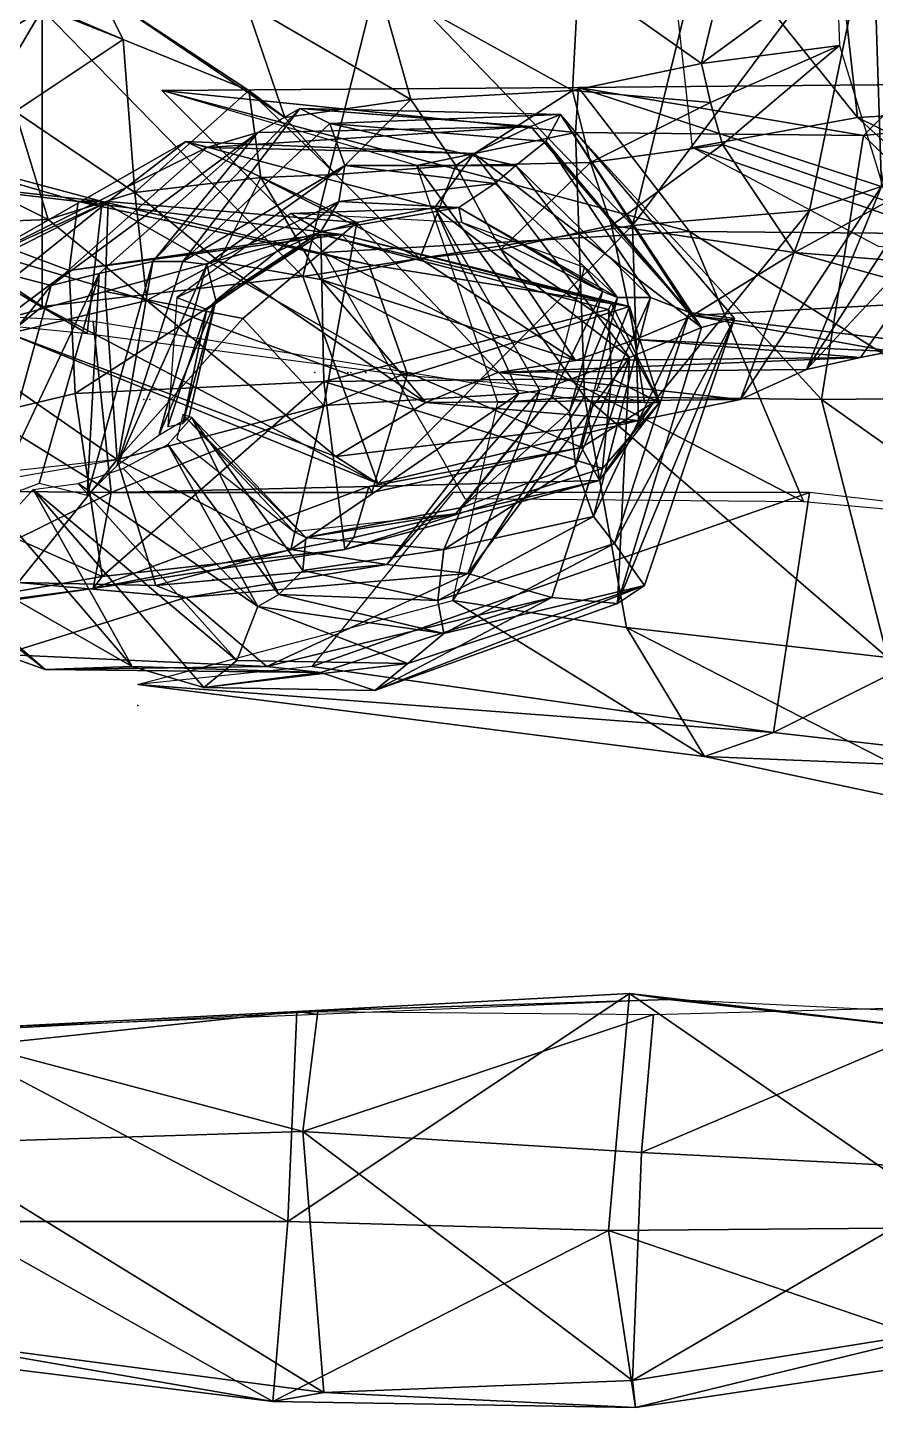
# Model space of a CAD drawing. Extents: x 4.9 to 9.1, y -6.1 to 13.5.
# Drawn here: x 6.493 to 6.965, y -3.675 to -2.908 of the extents above; entities that cross this region are included whole.
import ezdxf

# ---------------------------------------------------------------- set-up
doc = ezdxf.new("R2010")
doc.units = 0
doc.layers.get('0').update_dxf_attribs({"linetype": 'CONTINUOUS'})

msp = doc.modelspace()

# ---------------------------------------------------------------- linework, layer by layer
at = {"color": 0}
for p in [(6.55319, -2.99953, -1.145), (6.56986, -3.01453, -2.25833), (6.65319, -3.09953, -3.83333), (6.67153, -3.09953, -3.61333), (6.67319, -3.09953, -3.61167), (6.67819, -3.09953, -3.59667), (6.68153, -3.09953, -3.59667), (6.81153, -3.10786, -3.84667), (6.55819, -3.11453, -2.26667), (6.55986, -3.11453, -2.26833), (6.56153, -3.11453, -2.29833), (6.58319, -3.11453, -2.25), (6.59653, -3.21453, -2.24), (6.55486, -3.28453, -2.32)]:
    msp.add_point(p, dxfattribs=at)
for points in [[(6.93819, -2.80953, -1.24333), (7.07653, -2.79286, -1.325), (7.07319, -2.95119, -1.31)], [(6.84653, -2.82286, -1.145), (6.93819, -2.80953, -1.24333), (6.95486, -2.95786, -1.23333)], [(7.07319, -2.95119, -1.31), (6.95486, -2.95786, -1.23333), (6.93819, -2.80953, -1.24333)], [(6.95486, -2.95786, -1.23333), (6.86319, -2.97453, -1.13), (6.84653, -2.82286, -1.145)], [(6.82986, -3.01786, -0.635), (6.92819, -3.00953, -0.685), (6.96319, -2.83953, -0.65667)], [(6.96319, -2.83953, -0.65667), (6.86986, -2.85453, -0.62), (6.82986, -3.01786, -0.635)], [(6.96819, -2.99619, -0.75833), (6.96319, -2.83953, -0.65667), (6.92819, -3.00953, -0.685)], [(6.96319, -2.83953, -0.65667), (6.96819, -2.99619, -0.75833), (6.98819, -2.86286, -0.72167)], [(6.68986, -2.87286, -0.58333), (6.82986, -3.01786, -0.635), (6.86986, -2.85453, -0.62)], [(6.50153, -2.89786, -0.66833), (6.64653, -3.04619, -0.64333), (6.68986, -2.87286, -0.58333)], [(6.82986, -3.01786, -0.635), (6.68986, -2.87286, -0.58333), (6.64653, -3.04619, -0.64333)], [(6.86819, -2.92786, -1.34667), (6.94319, -2.87286, -1.29333), (6.94486, -2.91786, -1.295)], [(6.94319, -2.87286, -1.29333), (6.86819, -2.92786, -1.34667), (6.87986, -2.87953, -1.35)], [(6.68819, -2.88286, -1.35167), (6.79986, -2.87953, -1.41667), (6.79653, -2.94286, -1.395)], [(6.86819, -2.92786, -1.34667), (6.79653, -2.94286, -1.395), (6.79986, -2.87953, -1.41667)], [(6.79986, -2.87953, -1.41667), (6.87986, -2.87953, -1.35), (6.86819, -2.92786, -1.34667)], [(6.47986, -2.88786, -1.12333), (6.51153, -2.89953, -1.17333), (6.54653, -2.91453, -1.15667)], [(6.54653, -2.91453, -1.15667), (6.48653, -2.95453, -1.11667), (6.47986, -2.88786, -1.12333)], [(6.53319, -2.88786, -1.29), (6.54653, -2.91453, -1.15667), (6.51153, -2.89953, -1.17333)], [(6.53319, -2.88786, -1.29), (6.61486, -2.89453, -1.3), (6.63653, -2.95786, -1.27167)], [(6.63653, -2.95786, -1.27167), (6.61653, -2.94286, -1.24833), (6.53319, -2.88786, -1.29)], [(6.54653, -2.91453, -1.15667), (6.53319, -2.88786, -1.29), (6.61653, -2.94286, -1.24833)], [(6.61486, -2.89453, -1.3), (6.68819, -2.88286, -1.35167), (6.70653, -2.94786, -1.33667)], [(6.79653, -2.94286, -1.395), (6.70653, -2.94786, -1.33667), (6.68819, -2.88286, -1.35167)], [(6.50153, -2.89786, -0.66833), (6.38486, -2.89619, -0.83), (6.40153, -2.95953, -0.82167)], [(6.50153, -2.89786, -0.66833), (6.40153, -2.95953, -0.82167), (6.43153, -3.01619, -0.805)], [(6.50153, -2.89786, -0.66833), (6.43153, -3.01619, -0.805), (6.50153, -3.06286, -0.76333)], [(6.50153, -2.89786, -0.66833), (6.50153, -3.06286, -0.76333), (6.64653, -3.04619, -0.64333)], [(6.70653, -2.94786, -1.33667), (6.63653, -2.95786, -1.27167), (6.61486, -2.89453, -1.3)], [(6.48653, -2.95453, -1.11667), (6.54653, -2.91453, -1.15667), (6.55319, -2.99953, -1.145)], [(6.61653, -2.94286, -1.24833), (6.55319, -2.99953, -1.145), (6.54653, -2.91453, -1.15667)], [(6.94486, -2.91786, -1.295), (6.87319, -2.94953, -1.32667), (6.86819, -2.92786, -1.34667)], [(6.94486, -2.91786, -1.295), (6.87986, -2.97286, -1.30167), (6.87319, -2.94953, -1.32667)], [(6.87986, -2.97286, -1.30167), (6.94486, -2.91786, -1.295), (6.97153, -3.00453, -1.23)], [(6.79653, -2.94286, -1.395), (6.86819, -2.92786, -1.34667), (6.87319, -2.94953, -1.32667)], [(6.55319, -2.99953, -1.145), (6.61653, -2.94286, -1.24833), (6.62319, -2.99119, -1.225)], [(6.56819, -2.94286, -2.26667), (6.79986, -2.94119, -2.36), (6.79819, -2.96619, -2.53667)], [(6.56819, -2.94286, -2.26667), (6.86153, -3.02119, -2.225), (6.79986, -2.94119, -2.36)], [(6.86153, -3.02119, -2.225), (6.56819, -2.94286, -2.26667), (6.65819, -3.03286, -2.15333)], [(6.79819, -2.96619, -2.53667), (6.70986, -2.98453, -2.485), (6.56819, -2.94286, -2.26667)], [(6.61653, -2.94286, -1.24833), (6.63653, -2.95786, -1.27167), (6.66486, -2.98953, -1.26)], [(6.66486, -2.98953, -1.26), (6.62319, -2.99119, -1.225), (6.61653, -2.94286, -1.24833)], [(6.79653, -2.94286, -1.395), (6.73153, -2.98453, -1.3), (6.70653, -2.94786, -1.33667)], [(6.73153, -2.98453, -1.3), (6.79653, -2.94286, -1.395), (6.80653, -2.98286, -1.35167)], [(6.87319, -2.94953, -1.32667), (6.80653, -2.98286, -1.35167), (6.79653, -2.94286, -1.395)], [(6.95819, -2.96786, -2.60667), (6.79819, -2.96619, -2.53667), (6.79986, -2.94119, -2.36)], [(6.79986, -2.94119, -2.36), (6.98653, -2.93953, -2.43667), (6.95819, -2.96786, -2.60667)], [(6.79986, -2.94119, -2.36), (7.04986, -3.02286, -2.29833), (6.98653, -2.93953, -2.43667)], [(7.04986, -3.02286, -2.29833), (6.79986, -2.94119, -2.36), (6.86153, -3.02119, -2.225)], [(7.11153, -2.95286, -2.68833), (6.95819, -2.96786, -2.60667), (6.98653, -2.93953, -2.43667)], [(6.70653, -2.94786, -1.33667), (6.66486, -2.98953, -1.26), (6.63653, -2.95786, -1.27167)], [(6.66486, -2.98953, -1.26), (6.70653, -2.94786, -1.33667), (6.73153, -2.98453, -1.3)], [(6.80653, -2.98286, -1.35167), (6.87319, -2.94953, -1.32667), (6.87986, -2.97286, -1.30167)], [(6.95486, -2.95786, -1.23333), (7.07319, -2.95119, -1.31), (7.13153, -3.04453, -1.20333)], [(6.39819, -2.96119, -0.99333), (6.48653, -2.95453, -1.11667), (6.50486, -3.01453, -1.105)], [(6.55319, -2.99953, -1.145), (6.50486, -3.01453, -1.105), (6.48653, -2.95453, -1.11667)], [(6.62153, -2.96619, -2.67833), (6.64486, -2.95286, -2.83333), (6.56319, -3.03786, -2.855)], [(6.57986, -3.03786, -3.00667), (6.56319, -3.03786, -2.855), (6.64486, -2.95286, -2.83333)], [(6.64486, -2.95286, -2.83333), (6.66153, -2.96119, -3.00333), (6.57986, -3.03786, -3.00667)], [(6.64486, -2.95286, -2.83333), (6.62153, -2.96619, -2.67833), (6.77319, -2.96286, -2.665)], [(6.77319, -2.96286, -2.665), (6.78986, -2.95619, -2.83), (6.64486, -2.95286, -2.83333)], [(6.66153, -2.96119, -3.00333), (6.64486, -2.95286, -2.83333), (6.78986, -2.95619, -2.83)], [(6.78986, -2.95619, -2.83), (6.78153, -2.97119, -2.99167), (6.66153, -2.96119, -3.00333)], [(6.78986, -2.95619, -2.83), (6.77319, -2.96286, -2.665), (6.86819, -3.07453, -2.63667)], [(6.78986, -2.95619, -2.83), (6.86153, -3.06619, -3.005), (6.78153, -2.97119, -2.99167)], [(6.86819, -3.07453, -2.63667), (6.88653, -3.06953, -2.82833), (6.78986, -2.95619, -2.83)], [(6.86153, -3.06619, -3.005), (6.78986, -2.95619, -2.83), (6.88653, -3.06953, -2.82833)], [(6.86319, -2.97453, -1.13), (6.95486, -2.95786, -1.23333), (7.04153, -3.03619, -1.13333)], [(7.13153, -3.04453, -1.20333), (7.04153, -3.03619, -1.13333), (6.95486, -2.95786, -1.23333)], [(6.95819, -2.96786, -2.60667), (7.11153, -2.95286, -2.68833), (7.10819, -3.11286, -2.815)], [(6.52153, -3.00453, -3.74167), (6.36486, -2.98619, -3.815), (6.36653, -2.95953, -3.76667)], [(6.36653, -2.95953, -3.76667), (6.53486, -3.00453, -3.62333), (6.52153, -3.00453, -3.74167)], [(6.53486, -3.00453, -3.62333), (6.36653, -2.95953, -3.76667), (6.36986, -2.98619, -3.68833)], [(6.50486, -3.01453, -1.105), (6.41986, -3.01786, -0.97), (6.39819, -2.96119, -0.99333)], [(6.62153, -2.96619, -2.67833), (6.50653, -3.05119, -2.51667), (6.59319, -2.97453, -2.51333)], [(6.50653, -3.05119, -2.51667), (6.62153, -2.96619, -2.67833), (6.53319, -3.04453, -2.68167)], [(6.56319, -3.03786, -2.855), (6.53319, -3.04453, -2.68167), (6.62153, -2.96619, -2.67833)], [(6.66986, -2.98453, -3.17333), (6.57986, -3.03786, -3.00667), (6.66153, -2.96119, -3.00333)], [(6.77319, -2.96286, -2.665), (6.59319, -2.97453, -2.51333), (6.74153, -2.97786, -2.50167)], [(6.59319, -2.97453, -2.51333), (6.77319, -2.96286, -2.665), (6.62153, -2.96619, -2.67833)], [(6.76486, -2.98453, -3.17), (6.66153, -2.96119, -3.00333), (6.78153, -2.97119, -2.99167)], [(6.66153, -2.96119, -3.00333), (6.76486, -2.98453, -3.17), (6.66986, -2.98453, -3.17333)], [(6.70986, -2.98453, -2.485), (6.79819, -2.96619, -2.53667), (6.80319, -3.11286, -2.61333)], [(6.74153, -2.97786, -2.50167), (6.86819, -3.07453, -2.63667), (6.77319, -2.96286, -2.665)], [(6.79819, -2.96619, -2.53667), (6.95819, -2.96786, -2.60667), (6.93486, -3.11453, -2.72)], [(6.93486, -3.11453, -2.72), (6.80319, -3.11286, -2.61333), (6.79819, -2.96619, -2.53667)], [(6.53819, -3.00453, -2.16833), (6.58153, -2.97119, -2.34667), (6.46153, -3.03953, -2.335)], [(6.59319, -2.97453, -2.51333), (6.46153, -3.03953, -2.335), (6.58153, -2.97119, -2.34667)], [(6.46153, -3.03953, -2.335), (6.59319, -2.97453, -2.51333), (6.50653, -3.05119, -2.51667)], [(6.58153, -2.97119, -2.34667), (6.53819, -3.00453, -2.16833), (6.67653, -3.01619, -2.14833)], [(6.67653, -3.01619, -2.14833), (6.71986, -3.00786, -2.33667), (6.58153, -2.97119, -2.34667)], [(6.74153, -2.97786, -2.50167), (6.58153, -2.97119, -2.34667), (6.71986, -3.00786, -2.33667)], [(6.58153, -2.97119, -2.34667), (6.74153, -2.97786, -2.50167), (6.59319, -2.97453, -2.51333)], [(6.78153, -2.97119, -2.99167), (6.83986, -3.05786, -3.16833), (6.76486, -2.98453, -3.17)], [(6.83986, -3.05786, -3.16833), (6.78153, -2.97119, -2.99167), (6.86153, -3.06619, -3.005)], [(6.87986, -2.97286, -1.30167), (6.81819, -3.01786, -1.3), (6.80653, -2.98286, -1.35167)], [(6.81819, -3.01786, -1.3), (6.87986, -2.97286, -1.30167), (6.91986, -3.03286, -1.21)], [(7.04153, -3.03619, -1.13333), (6.96653, -3.02953, -1.07167), (6.86319, -2.97453, -1.13)], [(6.97153, -3.00453, -1.23), (6.91986, -3.03286, -1.21), (6.87986, -2.97286, -1.30167)], [(7.10819, -3.11286, -2.815), (6.93486, -3.11453, -2.72), (6.95819, -2.96786, -2.60667)], [(6.71986, -3.00786, -2.33667), (6.82819, -3.09119, -2.48333), (6.74153, -2.97786, -2.50167)], [(6.86819, -3.07453, -2.63667), (6.74153, -2.97786, -2.50167), (6.82819, -3.09119, -2.48333)], [(6.36486, -2.98619, -3.815), (6.52153, -3.00453, -3.74167), (6.51653, -3.04286, -3.80833)], [(6.51653, -3.04286, -3.80833), (6.37986, -3.14453, -3.83167), (6.36486, -2.98619, -3.815)], [(6.36986, -2.98619, -3.68833), (6.52653, -3.07786, -3.54833), (6.53486, -3.00453, -3.62333)], [(6.52653, -3.07786, -3.54833), (6.36986, -2.98619, -3.68833), (6.37486, -3.06286, -3.64833)], [(6.57986, -3.03786, -3.00667), (6.66986, -2.98453, -3.17333), (6.59319, -3.03953, -3.165)], [(6.66653, -3.00453, -3.32167), (6.59319, -3.03953, -3.165), (6.66986, -2.98453, -3.17333)], [(6.62319, -2.99119, -1.225), (6.66486, -2.98953, -1.26), (6.71153, -3.03619, -1.235)], [(6.73153, -2.98453, -1.3), (6.71153, -3.03619, -1.235), (6.66486, -2.98953, -1.26)], [(6.66986, -2.98453, -3.17333), (6.75319, -2.99453, -3.31333), (6.66653, -3.00453, -3.32167)], [(6.75319, -2.99453, -3.31333), (6.66986, -2.98453, -3.17333), (6.76486, -2.98453, -3.17)], [(6.80319, -3.11286, -2.61333), (6.75486, -3.11619, -2.555), (6.70986, -2.98453, -2.485)], [(6.71153, -3.03619, -1.235), (6.73153, -2.98453, -1.3), (6.75653, -3.03119, -1.26333)], [(6.80653, -2.98286, -1.35167), (6.75653, -3.03119, -1.26333), (6.73153, -2.98453, -1.3)], [(6.76486, -2.98453, -3.17), (6.82153, -3.05786, -3.30333), (6.75319, -2.99453, -3.31333)], [(6.75653, -3.03119, -1.26333), (6.80653, -2.98286, -1.35167), (6.81819, -3.01786, -1.3)], [(6.82153, -3.05786, -3.30333), (6.76486, -2.98453, -3.17), (6.83986, -3.05786, -3.16833)], [(6.62319, -2.99119, -1.225), (6.59986, -3.03786, -1.11333), (6.55319, -2.99953, -1.145)], [(6.59986, -3.03786, -1.11333), (6.62319, -2.99119, -1.225), (6.65653, -3.04786, -1.19)], [(6.71153, -3.03619, -1.235), (6.65653, -3.04786, -1.19), (6.62319, -2.99119, -1.225)], [(6.73319, -3.00786, -3.46833), (6.66653, -3.00453, -3.32167), (6.75319, -2.99453, -3.31333)], [(6.73319, -3.00786, -3.46833), (6.75319, -2.99453, -3.31333), (6.82153, -3.05786, -3.30333)], [(6.92653, -3.09786, -0.88), (6.96819, -2.99619, -0.75833), (6.88986, -3.11453, -0.83833)], [(6.92819, -3.00953, -0.685), (6.88986, -3.11453, -0.83833), (6.96819, -2.99619, -0.75833)], [(6.92653, -3.09786, -0.88), (6.95653, -3.09119, -0.92667), (7.02653, -2.99119, -0.85)], [(7.02653, -2.99119, -0.85), (6.99319, -2.99453, -0.80667), (6.92653, -3.09786, -0.88)], [(6.96819, -2.99619, -0.75833), (6.92653, -3.09786, -0.88), (6.99319, -2.99453, -0.80667)], [(6.97319, -3.08786, -0.945), (7.02653, -2.99119, -0.85), (6.95653, -3.09119, -0.92667)], [(6.44486, -3.07953, -2.09667), (6.53819, -3.00453, -2.16833), (6.42319, -3.06286, -2.19167)], [(6.46153, -3.03953, -2.335), (6.42319, -3.06286, -2.19167), (6.53819, -3.00453, -2.16833)], [(6.53819, -3.00453, -2.16833), (6.44486, -3.07953, -2.09667), (6.53653, -3.05453, -2.07833)], [(6.55319, -2.99953, -1.145), (6.55986, -3.05953, -1.07333), (6.50486, -3.01453, -1.105)], [(6.66819, -3.02286, -3.725), (6.51653, -3.04286, -3.80833), (6.52153, -3.00453, -3.74167)], [(6.52153, -3.00453, -3.74167), (6.68319, -3.03953, -3.59667), (6.66819, -3.02286, -3.725)], [(6.68319, -3.03953, -3.59667), (6.52153, -3.00453, -3.74167), (6.53486, -3.00453, -3.62333)], [(6.70486, -3.10119, -3.46167), (6.53486, -3.00453, -3.62333), (6.52653, -3.07786, -3.54833)], [(6.53486, -3.00453, -3.62333), (6.70486, -3.10119, -3.46167), (6.68319, -3.03953, -3.59667)], [(6.53653, -3.05453, -2.07833), (6.67653, -3.01619, -2.14833), (6.53819, -3.00453, -2.16833)], [(6.55986, -3.05953, -1.07333), (6.55319, -2.99953, -1.145), (6.59986, -3.03786, -1.11333)], [(6.59319, -3.03953, -3.165), (6.66653, -3.00453, -3.32167), (6.59819, -3.05953, -3.33333)], [(6.65653, -3.02119, -3.465), (6.59819, -3.05953, -3.33333), (6.66653, -3.00453, -3.32167)], [(6.66653, -3.00453, -3.32167), (6.73319, -3.00786, -3.46833), (6.65653, -3.02119, -3.465)], [(6.91986, -3.03286, -1.21), (6.97153, -3.00453, -1.23), (7.08486, -3.04619, -1.09833)], [(6.65653, -3.02119, -3.465), (6.63986, -3.01119, -3.58833), (6.57653, -3.05786, -3.56167)], [(6.63986, -3.01119, -3.58833), (6.65653, -3.02119, -3.465), (6.73319, -3.00786, -3.46833)], [(6.73319, -3.00786, -3.46833), (6.73486, -3.01619, -3.57), (6.63986, -3.01119, -3.58833)], [(6.71986, -3.00786, -2.33667), (6.67653, -3.01619, -2.14833), (6.76653, -3.11119, -2.15333)], [(6.76653, -3.11119, -2.15333), (6.77819, -3.10953, -2.295), (6.71986, -3.00786, -2.33667)], [(6.82819, -3.09119, -2.48333), (6.71986, -3.00786, -2.33667), (6.77819, -3.10953, -2.295)], [(6.82153, -3.05786, -3.30333), (6.81319, -3.05453, -3.46667), (6.73319, -3.00786, -3.46833)], [(6.73486, -3.01619, -3.57), (6.73319, -3.00786, -3.46833), (6.81319, -3.05453, -3.46667)], [(6.82986, -3.01786, -0.635), (6.83319, -3.12619, -0.78333), (6.92819, -3.00953, -0.685)], [(6.88986, -3.11453, -0.83833), (6.92819, -3.00953, -0.685), (6.83319, -3.12619, -0.78333)], [(6.41986, -3.01786, -0.97), (6.50486, -3.01453, -1.105), (6.55986, -3.05953, -1.07333)], [(6.55986, -3.05953, -1.07333), (6.48319, -3.07786, -0.945), (6.41986, -3.01786, -0.97)], [(6.48319, -3.07786, -0.945), (6.50153, -3.06286, -0.76333), (6.43153, -3.01619, -0.805)], [(6.67653, -3.01619, -2.14833), (6.53653, -3.05453, -2.07833), (6.61319, -3.06953, -2.04833)], [(6.67653, -3.01619, -2.14833), (6.61319, -3.06953, -2.04833), (6.65819, -3.11786, -2.03667)], [(6.64653, -3.04619, -0.64333), (6.68819, -3.16119, -0.79167), (6.82986, -3.01786, -0.635)], [(6.65819, -3.11786, -2.03667), (6.76653, -3.11119, -2.15333), (6.67653, -3.01619, -2.14833)], [(6.83319, -3.12619, -0.78333), (6.82986, -3.01786, -0.635), (6.68819, -3.16119, -0.79167)], [(6.81319, -3.05453, -3.46667), (6.80319, -3.04119, -3.53833), (6.73486, -3.01619, -3.57)], [(6.81819, -3.01786, -1.3), (6.83153, -3.08119, -1.15833), (6.75653, -3.03119, -1.26333)], [(6.91986, -3.03286, -1.21), (6.86319, -3.06786, -1.17833), (6.81819, -3.01786, -1.3)], [(6.83153, -3.08119, -1.15833), (6.81819, -3.01786, -1.3), (6.86319, -3.06786, -1.17833)], [(6.51653, -3.04286, -3.80833), (6.66819, -3.02286, -3.725), (6.65653, -3.02286, -3.825)], [(6.65653, -3.02286, -3.825), (6.51986, -3.11119, -3.83333), (6.51653, -3.04286, -3.80833)], [(6.51986, -3.11119, -3.83333), (6.65653, -3.02286, -3.825), (6.65819, -3.10453, -3.875)], [(6.57653, -3.05786, -3.56167), (6.59319, -3.06453, -3.45), (6.65653, -3.02119, -3.465)], [(6.59819, -3.05953, -3.33333), (6.65653, -3.02119, -3.465), (6.59319, -3.06453, -3.45)], [(6.65653, -3.02286, -3.825), (6.81819, -3.06119, -3.74), (6.81653, -3.06453, -3.83)], [(6.81653, -3.06453, -3.83), (6.65819, -3.10453, -3.875), (6.65653, -3.02286, -3.825)], [(6.81819, -3.06119, -3.74), (6.65653, -3.02286, -3.825), (6.66819, -3.02286, -3.725)], [(6.65819, -3.03286, -2.15333), (6.92486, -3.17119, -2.20167), (6.86153, -3.02119, -2.225)], [(6.66819, -3.02286, -3.725), (6.82819, -3.06286, -3.58667), (6.81819, -3.06119, -3.74)], [(6.82819, -3.06286, -3.58667), (6.66819, -3.02286, -3.725), (6.68319, -3.03953, -3.59667)], [(6.86153, -3.02119, -2.225), (7.12819, -3.18953, -2.265), (7.04986, -3.02286, -2.29833)], [(7.12819, -3.18953, -2.265), (6.86153, -3.02119, -2.225), (6.92486, -3.17119, -2.20167)], [(6.92486, -3.17119, -2.20167), (6.65819, -3.03286, -2.15333), (6.73653, -3.16953, -2.12167)], [(6.75653, -3.03119, -1.26333), (6.79819, -3.09286, -1.14167), (6.71153, -3.03619, -1.235)], [(6.79819, -3.09286, -1.14167), (6.75653, -3.03119, -1.26333), (6.83153, -3.08119, -1.15833)], [(6.86319, -3.06786, -1.17833), (6.91986, -3.03286, -1.21), (7.01653, -3.05953, -1.01)], [(7.08486, -3.04619, -1.09833), (7.01653, -3.05953, -1.01), (6.91986, -3.03286, -1.21)], [(6.37986, -3.14453, -3.83167), (6.51653, -3.04286, -3.80833), (6.51986, -3.11119, -3.83333)], [(6.50653, -3.05119, -2.51667), (6.40653, -3.17453, -2.33833), (6.46153, -3.03953, -2.335)], [(6.53319, -3.04453, -2.68167), (6.56319, -3.03786, -2.855), (6.52653, -3.16786, -2.84667)], [(6.54319, -3.15119, -3.00833), (6.52653, -3.16786, -2.84667), (6.56319, -3.03786, -2.855)], [(6.56319, -3.03786, -2.855), (6.57986, -3.03786, -3.00667), (6.54319, -3.15119, -3.00833)], [(6.59319, -3.03953, -3.165), (6.54319, -3.15119, -3.00833), (6.57986, -3.03786, -3.00667)], [(6.54319, -3.15119, -3.00833), (6.59319, -3.03953, -3.165), (6.56653, -3.13453, -3.15833)], [(6.55986, -3.05953, -1.07333), (6.59986, -3.03786, -1.11333), (6.71486, -3.11619, -1.05)], [(6.59819, -3.05953, -3.33333), (6.56653, -3.13453, -3.15833), (6.59319, -3.03953, -3.165)], [(6.65653, -3.04786, -1.19), (6.71486, -3.11619, -1.05), (6.59986, -3.03786, -1.11333)], [(6.65653, -3.04786, -1.19), (6.71153, -3.03619, -1.235), (6.79819, -3.09286, -1.14167)], [(6.82819, -3.06286, -3.58667), (6.68319, -3.03953, -3.59667), (6.70486, -3.10119, -3.46167)], [(6.81319, -3.05453, -3.46667), (6.78486, -3.11286, -3.58667), (6.80319, -3.04119, -3.53833)], [(6.40653, -3.17453, -2.33833), (6.50653, -3.05119, -2.51667), (6.47319, -3.17119, -2.51833)], [(6.53319, -3.04453, -2.68167), (6.47319, -3.17119, -2.51833), (6.50653, -3.05119, -2.51667)], [(6.47319, -3.17119, -2.51833), (6.53319, -3.04453, -2.68167), (6.49986, -3.16119, -2.67333)], [(6.52653, -3.16786, -2.84667), (6.49986, -3.16119, -2.67333), (6.53319, -3.04453, -2.68167)], [(6.68819, -3.16119, -0.79167), (6.64653, -3.04619, -0.64333), (6.50153, -3.06286, -0.76333)], [(6.79819, -3.09286, -1.14167), (6.75486, -3.09953, -1.09167), (6.65653, -3.04786, -1.19)], [(6.71486, -3.11619, -1.05), (6.65653, -3.04786, -1.19), (6.75486, -3.09953, -1.09167)], [(6.54319, -3.14786, -2.03333), (6.53653, -3.05453, -2.07833), (6.44486, -3.07953, -2.09667)], [(6.54319, -3.14786, -2.03333), (6.61319, -3.06953, -2.04833), (6.53653, -3.05453, -2.07833)], [(6.59319, -3.06453, -3.45), (6.57653, -3.05786, -3.56167), (6.57153, -3.12953, -3.51833)], [(6.78486, -3.11286, -3.58667), (6.81319, -3.05453, -3.46667), (6.79486, -3.12119, -3.47833)], [(6.82153, -3.05786, -3.30333), (6.79486, -3.12119, -3.47833), (6.81319, -3.05453, -3.46667)], [(6.79486, -3.12119, -3.47833), (6.82153, -3.05786, -3.30333), (6.79819, -3.15119, -3.31833)], [(6.79819, -3.15119, -3.31833), (6.83986, -3.05786, -3.16833), (6.80819, -3.17953, -3.17)], [(6.83986, -3.05786, -3.16833), (6.79819, -3.15119, -3.31833), (6.82153, -3.05786, -3.30333)], [(6.86153, -3.06619, -3.005), (6.80819, -3.17953, -3.17), (6.83986, -3.05786, -3.16833)], [(6.37319, -3.06286, -3.645), (6.53986, -3.16619, -3.61667), (6.52986, -3.07119, -3.555)], [(6.53986, -3.16619, -3.61667), (6.37319, -3.06286, -3.645), (6.38153, -3.16453, -3.68833)], [(6.48319, -3.07786, -0.945), (6.55986, -3.05953, -1.07333), (6.66486, -3.14619, -0.95333)], [(6.50153, -3.06286, -0.76333), (6.48319, -3.07786, -0.945), (6.68819, -3.16119, -0.79167)], [(6.71486, -3.11619, -1.05), (6.66486, -3.14619, -0.95333), (6.55986, -3.05953, -1.07333)], [(6.56653, -3.13453, -3.15833), (6.59819, -3.05953, -3.33333), (6.58319, -3.12453, -3.31333)], [(6.57153, -3.12953, -3.51833), (6.57986, -3.12786, -3.44667), (6.59319, -3.06453, -3.45)], [(6.57986, -3.12786, -3.44667), (6.58319, -3.12453, -3.31333), (6.59819, -3.05953, -3.33333)], [(6.59819, -3.05953, -3.33333), (6.59319, -3.06453, -3.45), (6.57986, -3.12786, -3.44667)], [(6.65819, -3.10453, -3.875), (6.81653, -3.06453, -3.83), (6.81819, -3.10286, -3.855)], [(6.70486, -3.10119, -3.46167), (6.80986, -3.10953, -3.50333), (6.82819, -3.06286, -3.58667)], [(6.80819, -3.17953, -3.17), (6.86153, -3.06619, -3.005), (6.81986, -3.19453, -3.01167)], [(6.83653, -3.11619, -3.81667), (6.82819, -3.06286, -3.58667), (6.80986, -3.10953, -3.50333)], [(6.84486, -3.11619, -3.755), (6.81653, -3.06453, -3.83), (6.81819, -3.06119, -3.74)], [(6.84486, -3.11619, -3.755), (6.81819, -3.10286, -3.855), (6.81653, -3.06453, -3.83)], [(6.84486, -3.11619, -3.755), (6.81819, -3.06119, -3.74), (6.82819, -3.06286, -3.58667)], [(6.88653, -3.06953, -2.82833), (6.81986, -3.19453, -3.01167), (6.86153, -3.06619, -3.005)], [(6.82819, -3.06286, -3.58667), (6.83653, -3.11619, -3.81667), (6.84486, -3.11619, -3.755)], [(7.01653, -3.05953, -1.01), (6.98819, -3.08286, -0.96833), (6.86319, -3.06786, -1.17833)], [(6.70486, -3.09953, -3.46333), (6.52986, -3.07119, -3.555), (6.53986, -3.16619, -3.61667)], [(6.54319, -3.14786, -2.03333), (6.65819, -3.11786, -2.03667), (6.61319, -3.06953, -2.04833)], [(6.81986, -3.19453, -3.01167), (6.88653, -3.06953, -2.82833), (6.83653, -3.21786, -2.82333)], [(6.88653, -3.06953, -2.82833), (6.86819, -3.07453, -2.63667), (6.82153, -3.22786, -2.63167)], [(6.82153, -3.22786, -2.63167), (6.83653, -3.21786, -2.82333), (6.88653, -3.06953, -2.82833)], [(6.86319, -3.06786, -1.17833), (6.97319, -3.08786, -0.945), (6.83153, -3.08119, -1.15833)], [(6.97319, -3.08786, -0.945), (6.86319, -3.06786, -1.17833), (6.98819, -3.08286, -0.96833)], [(6.54319, -3.14786, -2.03333), (6.44486, -3.07953, -2.09667), (6.42819, -3.16786, -2.10333)], [(6.66486, -3.14619, -0.95333), (6.68819, -3.16119, -0.79167), (6.48319, -3.07786, -0.945)], [(6.83153, -3.08119, -1.15833), (6.95653, -3.09119, -0.92667), (6.79819, -3.09286, -1.14167)], [(6.82819, -3.09119, -2.48333), (6.82153, -3.22786, -2.63167), (6.86819, -3.07453, -2.63667)], [(6.95653, -3.09119, -0.92667), (6.83153, -3.08119, -1.15833), (6.97319, -3.08786, -0.945)], [(6.82819, -3.09119, -2.48333), (6.77819, -3.10953, -2.295), (6.73819, -3.21119, -2.30333)], [(6.73819, -3.21119, -2.30333), (6.78486, -3.22453, -2.46833), (6.82819, -3.09119, -2.48333)], [(6.75486, -3.09953, -1.09167), (6.79819, -3.09286, -1.14167), (6.95653, -3.09119, -0.92667)], [(6.95653, -3.09119, -0.92667), (6.92653, -3.09786, -0.88), (6.75486, -3.09953, -1.09167)], [(6.82153, -3.22786, -2.63167), (6.82819, -3.09119, -2.48333), (6.78486, -3.22453, -2.46833)], [(6.65819, -3.10453, -3.875), (6.53486, -3.21286, -3.82667), (6.51986, -3.11119, -3.83333)], [(6.53486, -3.21286, -3.82667), (6.65819, -3.10453, -3.875), (6.66986, -3.19786, -3.835)], [(6.53986, -3.16619, -3.61667), (6.68486, -3.16619, -3.60833), (6.70486, -3.09953, -3.46333)], [(6.65819, -3.10453, -3.875), (6.81819, -3.10286, -3.855), (6.81319, -3.15286, -3.83167)], [(6.81319, -3.15286, -3.83167), (6.66986, -3.19786, -3.835), (6.65819, -3.10453, -3.875)], [(6.80153, -3.14119, -3.60833), (6.70486, -3.09953, -3.46333), (6.68486, -3.16619, -3.60833)], [(6.70486, -3.09953, -3.46333), (6.80153, -3.14119, -3.60833), (6.80819, -3.11619, -3.50667)], [(6.75486, -3.09953, -1.09167), (6.88986, -3.11453, -0.83833), (6.71486, -3.11619, -1.05)], [(6.88986, -3.11453, -0.83833), (6.75486, -3.09953, -1.09167), (6.92653, -3.09786, -0.88)], [(6.84486, -3.11619, -3.755), (6.81319, -3.15286, -3.83167), (6.81819, -3.10286, -3.855)], [(6.37986, -3.14453, -3.83167), (6.51986, -3.11119, -3.83333), (6.53486, -3.21286, -3.82667)], [(6.76653, -3.11119, -2.15333), (6.65819, -3.11786, -2.03667), (6.63986, -3.19786, -2.06167)], [(6.63986, -3.19786, -2.06167), (6.69319, -3.20619, -2.15833), (6.76653, -3.11119, -2.15333)], [(6.77819, -3.10953, -2.295), (6.76653, -3.11119, -2.15333), (6.69319, -3.20619, -2.15833)], [(6.69319, -3.20619, -2.15833), (6.73819, -3.21119, -2.30333), (6.77819, -3.10953, -2.295)], [(6.54319, -3.14786, -2.03333), (6.63986, -3.19786, -2.06167), (6.65819, -3.11786, -2.03667)], [(6.71486, -3.11619, -1.05), (6.83319, -3.12619, -0.78333), (6.66486, -3.14619, -0.95333)], [(6.83319, -3.12619, -0.78333), (6.71486, -3.11619, -1.05), (6.88986, -3.11453, -0.83833)], [(6.72986, -3.22619, -2.51833), (6.80319, -3.11286, -2.61333), (6.82653, -3.24119, -2.58)], [(6.80319, -3.11286, -2.61333), (6.72986, -3.22619, -2.51833), (6.75486, -3.11619, -2.555)], [(6.73486, -3.17453, -3.47333), (6.73153, -3.17786, -3.61667), (6.78486, -3.11286, -3.58667)], [(6.78486, -3.11286, -3.58667), (6.79486, -3.12119, -3.47833), (6.73486, -3.17453, -3.47333)], [(6.84153, -3.11619, -3.605), (6.80819, -3.11619, -3.50667), (6.80153, -3.14119, -3.60833)], [(6.84153, -3.11619, -3.605), (6.80153, -3.14119, -3.60833), (6.81153, -3.15953, -3.75167)], [(6.80319, -3.11286, -2.61333), (6.93486, -3.11453, -2.72), (6.97153, -3.25786, -2.675)], [(6.97153, -3.25786, -2.675), (6.82653, -3.24119, -2.58), (6.80319, -3.11286, -2.61333)], [(6.81153, -3.15953, -3.75167), (6.84486, -3.11619, -3.755), (6.84153, -3.11619, -3.605)], [(6.84486, -3.11619, -3.755), (6.81153, -3.15953, -3.75167), (6.81319, -3.15286, -3.83167)], [(6.93486, -3.11453, -2.72), (7.10819, -3.11286, -2.815), (7.15153, -3.26786, -2.77667)], [(7.15153, -3.26786, -2.77667), (6.97153, -3.25786, -2.675), (6.93486, -3.11453, -2.72)], [(6.58486, -3.12453, -3.31167), (6.63319, -3.22286, -3.17667), (6.57153, -3.13953, -3.165)], [(6.57986, -3.12286, -3.45), (6.57653, -3.13619, -3.51667), (6.64153, -3.18786, -3.58167)], [(6.58486, -3.12453, -3.31167), (6.57986, -3.12286, -3.45), (6.64819, -3.19119, -3.465)], [(6.64153, -3.18786, -3.58167), (6.64819, -3.19119, -3.465), (6.57986, -3.12286, -3.45)], [(6.63319, -3.22286, -3.17667), (6.58486, -3.12453, -3.31167), (6.64653, -3.20953, -3.32167)], [(6.64819, -3.19119, -3.465), (6.64653, -3.20953, -3.32167), (6.58486, -3.12453, -3.31167)], [(6.68819, -3.16119, -0.79167), (6.66486, -3.14619, -0.95333), (6.83319, -3.12619, -0.78333)], [(6.79819, -3.15119, -3.31833), (6.73486, -3.17453, -3.47333), (6.79486, -3.12119, -3.47833)], [(6.57153, -3.13953, -3.165), (6.62153, -3.22953, -3), (6.54653, -3.15286, -3.00833)], [(6.62153, -3.22953, -3), (6.57153, -3.13953, -3.165), (6.63319, -3.22286, -3.17667)], [(6.68319, -3.16286, -3.60667), (6.81153, -3.15953, -3.75167), (6.80153, -3.14119, -3.60833)], [(6.80153, -3.14119, -3.60833), (6.68486, -3.16619, -3.60833), (6.68319, -3.16286, -3.60667)], [(6.53486, -3.21286, -3.82667), (6.40153, -3.23619, -3.84), (6.37986, -3.14453, -3.83167)], [(6.54319, -3.14786, -2.03333), (6.42319, -3.16119, -2.10333), (6.48819, -3.21619, -2.075)], [(6.54319, -3.14786, -2.03333), (6.48819, -3.21619, -2.075), (6.56486, -3.21786, -2.06667)], [(6.54319, -3.14786, -2.03333), (6.56486, -3.21786, -2.06667), (6.63986, -3.19786, -2.06167)], [(6.52153, -3.16119, -2.84667), (6.54653, -3.15286, -3.00833), (6.62153, -3.22953, -3)], [(6.66986, -3.19786, -3.835), (6.81319, -3.15286, -3.83167), (6.81153, -3.15953, -3.75167)], [(6.80819, -3.17953, -3.17), (6.72486, -3.19786, -3.32667), (6.79819, -3.15119, -3.31833)], [(6.73486, -3.17453, -3.47333), (6.79819, -3.15119, -3.31833), (6.72486, -3.19786, -3.32667)], [(6.50319, -3.26453, -2.32667), (6.47986, -3.25619, -2.18), (6.37153, -3.16119, -2.19167)], [(6.37153, -3.16119, -2.19167), (6.40319, -3.17786, -2.33167), (6.50319, -3.26453, -2.32667)], [(6.53986, -3.16619, -3.61667), (6.38153, -3.16453, -3.68833), (6.39153, -3.23953, -3.79833)], [(6.39153, -3.23953, -3.79833), (6.52986, -3.21953, -3.76333), (6.53986, -3.16619, -3.61667)], [(6.49653, -3.16453, -2.67333), (6.55153, -3.26286, -2.50667), (6.48153, -3.18119, -2.525)], [(6.49653, -3.16453, -2.67333), (6.52153, -3.16119, -2.84667), (6.60986, -3.25953, -2.83667)], [(6.55153, -3.26286, -2.50667), (6.49653, -3.16453, -2.67333), (6.59153, -3.27453, -2.66333)], [(6.60986, -3.25953, -2.83667), (6.59153, -3.27453, -2.66333), (6.49653, -3.16453, -2.67333)], [(6.62153, -3.22953, -3), (6.60986, -3.25953, -2.83667), (6.52153, -3.16119, -2.84667)], [(6.52986, -3.21953, -3.76333), (6.67486, -3.19119, -3.75), (6.68319, -3.16286, -3.60667)], [(6.68319, -3.16286, -3.60667), (6.53986, -3.16619, -3.61667), (6.52986, -3.21953, -3.76333)], [(6.53986, -3.16619, -3.61667), (6.68319, -3.16286, -3.60667), (6.68486, -3.16619, -3.60833)], [(6.65153, -3.26286, -2.18833), (6.90819, -3.29953, -2.285), (6.92819, -3.16619, -2.19667)], [(6.92819, -3.16619, -2.19667), (6.72986, -3.16619, -2.12333), (6.65153, -3.26286, -2.18833)], [(6.81153, -3.15953, -3.75167), (6.67486, -3.19119, -3.75), (6.66986, -3.19786, -3.835)], [(6.81153, -3.15953, -3.75167), (6.68319, -3.16286, -3.60667), (6.67486, -3.19119, -3.75)], [(7.12819, -3.18953, -2.265), (6.92819, -3.16619, -2.19667), (6.90819, -3.29953, -2.285)], [(6.55153, -3.26286, -2.50667), (6.50319, -3.26453, -2.32667), (6.40319, -3.17786, -2.33167)], [(6.40319, -3.17786, -2.33167), (6.48153, -3.18119, -2.525), (6.55153, -3.26286, -2.50667)], [(6.64819, -3.19119, -3.465), (6.64153, -3.18786, -3.58167), (6.73153, -3.17786, -3.61667)], [(6.72486, -3.19786, -3.32667), (6.64819, -3.19119, -3.465), (6.73486, -3.17453, -3.47333)], [(6.73153, -3.17786, -3.61667), (6.73486, -3.17453, -3.47333), (6.64819, -3.19119, -3.465)], [(6.81986, -3.19453, -3.01167), (6.72153, -3.22619, -3.17333), (6.80819, -3.17953, -3.17)], [(6.72486, -3.19786, -3.32667), (6.80819, -3.17953, -3.17), (6.72153, -3.22619, -3.17333)], [(6.52986, -3.21953, -3.76333), (6.66986, -3.19786, -3.835), (6.67486, -3.19119, -3.75)], [(6.64819, -3.19119, -3.465), (6.72486, -3.19786, -3.32667), (6.64653, -3.20953, -3.32167)], [(6.72153, -3.22619, -3.17333), (6.81986, -3.19453, -3.01167), (6.72486, -3.24453, -3.01333)], [(6.83653, -3.21786, -2.82333), (6.72486, -3.24453, -3.01333), (6.81986, -3.19453, -3.01167)], [(6.90819, -3.29953, -2.285), (7.11319, -3.32286, -2.38667), (7.12819, -3.18953, -2.265)], [(6.66986, -3.19786, -3.835), (6.52986, -3.21953, -3.76333), (6.53486, -3.21286, -3.82667)], [(6.69319, -3.20619, -2.15833), (6.63986, -3.19786, -2.06167), (6.56486, -3.21786, -2.06667)], [(6.72153, -3.22619, -3.17333), (6.64653, -3.20953, -3.32167), (6.72486, -3.19786, -3.32667)], [(6.56486, -3.21786, -2.06667), (6.58153, -3.22453, -2.16833), (6.69319, -3.20619, -2.15833)], [(6.73819, -3.21119, -2.30333), (6.69319, -3.20619, -2.15833), (6.58153, -3.22453, -2.16833)], [(6.58153, -3.22453, -2.16833), (6.62653, -3.26286, -2.325), (6.73819, -3.21119, -2.30333)], [(6.78486, -3.22453, -2.46833), (6.73819, -3.21119, -2.30333), (6.62653, -3.26286, -2.325)], [(6.64653, -3.20953, -3.32167), (6.72153, -3.22619, -3.17333), (6.63319, -3.22286, -3.17667)], [(6.52986, -3.21953, -3.76333), (6.39153, -3.23953, -3.79833), (6.40153, -3.23619, -3.84)], [(6.40153, -3.23619, -3.84), (6.53486, -3.21286, -3.82667), (6.52986, -3.21953, -3.76333)], [(6.48819, -3.21619, -2.075), (6.47986, -3.25619, -2.18), (6.58153, -3.22453, -2.16833)], [(6.58153, -3.22453, -2.16833), (6.56486, -3.21786, -2.06667), (6.48819, -3.21619, -2.075)], [(6.83653, -3.21786, -2.82333), (6.82153, -3.22786, -2.63167), (6.68653, -3.27619, -2.655)], [(6.68653, -3.27619, -2.655), (6.70486, -3.26119, -2.83667), (6.83653, -3.21786, -2.82333)], [(6.72486, -3.24453, -3.01333), (6.83653, -3.21786, -2.82333), (6.70486, -3.26119, -2.83667)], [(6.62653, -3.26286, -2.325), (6.58153, -3.22453, -2.16833), (6.47986, -3.25619, -2.18)], [(6.86986, -3.31286, -2.45), (6.55486, -3.27286, -2.30833), (6.72986, -3.22619, -2.51833)], [(6.63319, -3.22286, -3.17667), (6.72486, -3.24453, -3.01333), (6.62153, -3.22953, -3)], [(6.62653, -3.26286, -2.325), (6.65653, -3.26619, -2.48833), (6.78486, -3.22453, -2.46833)], [(6.72486, -3.24453, -3.01333), (6.63319, -3.22286, -3.17667), (6.72153, -3.22619, -3.17333)], [(6.68653, -3.27619, -2.655), (6.78486, -3.22453, -2.46833), (6.65653, -3.26619, -2.48833)], [(6.78486, -3.22453, -2.46833), (6.68653, -3.27619, -2.655), (6.82153, -3.22786, -2.63167)], [(6.72986, -3.22619, -2.51833), (6.82653, -3.24119, -2.58), (6.86986, -3.31286, -2.45)], [(6.62153, -3.22953, -3), (6.70486, -3.26119, -2.83667), (6.60986, -3.25953, -2.83667)], [(6.70486, -3.26119, -2.83667), (6.62153, -3.22953, -3), (6.72486, -3.24453, -3.01333)], [(6.82653, -3.24119, -2.58), (6.97153, -3.25786, -2.675), (7.03486, -3.34786, -2.545)], [(7.03486, -3.34786, -2.545), (6.86986, -3.31286, -2.45), (6.82653, -3.24119, -2.58)], [(6.47986, -3.25619, -2.18), (6.50319, -3.26453, -2.32667), (6.62653, -3.26286, -2.325)], [(6.65653, -3.26619, -2.48833), (6.62653, -3.26286, -2.325), (6.50319, -3.26453, -2.32667)], [(6.50319, -3.26453, -2.32667), (6.55153, -3.26286, -2.50667), (6.65653, -3.26619, -2.48833)], [(6.59153, -3.27453, -2.66333), (6.65653, -3.26619, -2.48833), (6.55153, -3.26286, -2.50667)], [(6.90819, -3.29953, -2.285), (6.65153, -3.26286, -2.18833), (6.55486, -3.27286, -2.30833)], [(6.59153, -3.27453, -2.66333), (6.60986, -3.25953, -2.83667), (6.70486, -3.26119, -2.83667)], [(6.70486, -3.26119, -2.83667), (6.68653, -3.27619, -2.655), (6.59153, -3.27453, -2.66333)], [(6.55486, -3.27286, -2.30833), (6.86986, -3.31286, -2.45), (6.90819, -3.29953, -2.285)], [(6.65653, -3.26619, -2.48833), (6.59153, -3.27453, -2.66333), (6.68653, -3.27619, -2.655)], [(7.11319, -3.32286, -2.38667), (6.90819, -3.29953, -2.285), (6.86986, -3.31286, -2.45)], [(6.86986, -3.31286, -2.45), (7.03486, -3.34786, -2.545), (7.11319, -3.32286, -2.38667)], [(6.63819, -3.57119, -2.285), (6.81653, -3.57619, -2.25167), (6.82819, -3.44453, -2.315)], [(6.82819, -3.44453, -2.315), (6.64319, -3.45453, -2.335), (6.63819, -3.57119, -2.285)], [(6.64319, -3.45453, -2.335), (6.82819, -3.44453, -2.315), (6.84986, -3.44786, -2.455)], [(6.84986, -3.44786, -2.455), (6.65486, -3.45619, -2.47), (6.64319, -3.45453, -2.335)], [(7.01653, -3.57453, -2.23333), (6.82819, -3.44453, -2.315), (6.81653, -3.57619, -2.25167)], [(6.82819, -3.44453, -2.315), (7.01653, -3.57453, -2.23333), (7.01486, -3.46619, -2.29667)], [(7.01486, -3.46619, -2.29667), (6.84986, -3.44786, -2.455), (6.82819, -3.44453, -2.315)], [(6.84986, -3.44786, -2.455), (7.01486, -3.46619, -2.29667), (7.01819, -3.45619, -2.42333)], [(6.43819, -3.46619, -2.465), (6.65486, -3.45453, -2.46833), (6.64653, -3.52119, -2.53)], [(6.44986, -3.46453, -2.46167), (6.64319, -3.45453, -2.335), (6.65486, -3.45619, -2.47)], [(6.64319, -3.45453, -2.335), (6.44986, -3.46453, -2.46167), (6.45486, -3.47453, -2.35333)], [(6.45486, -3.47453, -2.35333), (6.63819, -3.57119, -2.285), (6.64319, -3.45453, -2.335)], [(6.84153, -3.45619, -2.45667), (6.64653, -3.52119, -2.53), (6.65486, -3.45453, -2.46833)], [(6.64653, -3.52119, -2.53), (6.84153, -3.45619, -2.45667), (6.83486, -3.53286, -2.53)], [(6.83486, -3.53286, -2.53), (7.02653, -3.45119, -2.42333), (7.02986, -3.54286, -2.53167)], [(7.02653, -3.45119, -2.42333), (6.83486, -3.53286, -2.53), (6.84153, -3.45619, -2.45667)], [(6.64653, -3.52119, -2.53), (6.43319, -3.52786, -2.51833), (6.43819, -3.46619, -2.465)], [(6.63819, -3.57119, -2.285), (6.45486, -3.47453, -2.35333), (6.45153, -3.57119, -2.32)], [(6.43319, -3.52786, -2.51833), (6.64653, -3.52119, -2.53), (6.65819, -3.66619, -2.48667)], [(6.64653, -3.52119, -2.53), (6.83486, -3.53286, -2.53), (6.82986, -3.65953, -2.48333)], [(6.82986, -3.65953, -2.48333), (6.65819, -3.66619, -2.48667), (6.64653, -3.52119, -2.53)], [(6.65819, -3.66619, -2.48667), (6.41819, -3.63453, -2.485), (6.43319, -3.52786, -2.51833)], [(7.02986, -3.54286, -2.53167), (6.82986, -3.65953, -2.48333), (6.83486, -3.53286, -2.53)], [(6.82986, -3.65953, -2.48333), (7.02986, -3.54286, -2.53167), (7.01653, -3.62953, -2.46667)], [(6.62986, -3.67119, -2.35333), (6.45153, -3.57119, -2.32), (6.42819, -3.64619, -2.37)], [(6.45153, -3.57119, -2.32), (6.62986, -3.67119, -2.35333), (6.63819, -3.57119, -2.285)], [(6.81653, -3.57619, -2.25167), (6.63819, -3.57119, -2.285), (6.62986, -3.67119, -2.35333)], [(6.62986, -3.67119, -2.35333), (6.83153, -3.67453, -2.335), (6.81653, -3.57619, -2.25167)], [(6.81653, -3.57619, -2.25167), (7.02153, -3.64619, -2.33333), (7.01653, -3.57453, -2.23333)], [(7.02153, -3.64619, -2.33333), (6.81653, -3.57619, -2.25167), (6.83153, -3.67453, -2.335)], [(7.01653, -3.62953, -2.46667), (6.83153, -3.67453, -2.335), (6.82986, -3.65953, -2.48333)], [(6.83153, -3.67453, -2.335), (7.01653, -3.62953, -2.46667), (7.02153, -3.64619, -2.33333)], [(6.41819, -3.63453, -2.485), (6.65819, -3.66619, -2.48667), (6.62986, -3.67119, -2.35333)], [(6.62986, -3.67119, -2.35333), (6.42819, -3.64619, -2.37), (6.41819, -3.63453, -2.485)], [(6.65819, -3.66619, -2.48667), (6.82986, -3.65953, -2.48333), (6.83153, -3.67453, -2.335)], [(6.83153, -3.67453, -2.335), (6.62986, -3.67119, -2.35333), (6.65819, -3.66619, -2.48667)]]:
    msp.add_3dface(points, dxfattribs=at)

doc.saveas('drawing.dxf')
